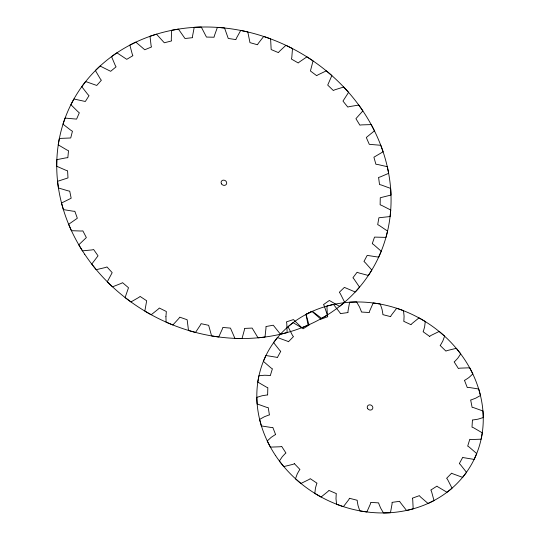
<?xml version="1.0" encoding="UTF-8"?>
<svg xmlns="http://www.w3.org/2000/svg" width="540" height="540" viewBox="0 0 540 540"><rect width="100%" height="100%" fill="white"/><g stroke="black" fill="none" stroke-linecap="round" stroke-linejoin="round"><path stroke-width="0.81" d="M429.678 336.427L423.097 331.736A18.718 16.416 28.6 0 0 423.488 330.824L424.622 326.889L425.27 321.516L419.02 317.878L412 323.561A19.501 17.105 28.6 0 0 411.062 324.729L403.718 321.314A18.623 16.335 28.6 0 0 403.893 320.321L404.082 316.163L403.502 310.655L396.711 308.232L391.284 315.286A19.535 17.131 28.6 0 0 390.643 316.636L382.867 314.651A18.731 16.43 28.6 0 0 382.813 313.625L382.064 309.427L380.268 304.027L373.241 302.92L369.637 311.047A21.283 18.671 28.6 0 0 369.468 311.783A17.786 15.599 28.6 0 0 369.333 312.518L361.456 312.046A18.698 16.396 28.6 0 0 361.172 311.033L359.512 306.97L356.589 301.921L349.63 302.184L348.01 311.013A19.528 17.131 28.6 0 0 348.05 312.552L340.423 313.612A18.704 16.402 28.6 0 0 339.923 312.653L333.497 304.425L326.909 306.045L327.348 315.198A19.562 17.159 28.6 0 0 327.726 316.73L320.679 319.282A18.724 16.423 28.6 0 0 319.984 318.418L312.005 311.432L306.072 314.334L308.549 323.42A19.494 17.098 28.6 0 0 309.258 324.878L303.095 328.799A18.63 16.342 28.6 0 0 302.238 328.07L293.045 322.637L288.029 326.7L292.437 335.306A19.501 17.105 28.6 0 0 293.443 336.629L288.434 341.759A18.684 16.389 28.6 0 0 287.456 341.199L277.452 337.547L273.578 342.59L279.713 350.352A20.338 17.84 28.6 0 0 280.76 351.297L277.344 357.595A18.677 16.382 28.6 0 0 276.284 357.217L265.91 355.509L263.338 361.321L270.945 367.895A19.521 17.125 28.6 0 0 272.396 368.78L270.304 375.604A18.684 16.389 28.6 0 0 269.204 375.435L264.695 375.233L258.91 375.745L257.762 382.064L266.504 387.16A20.365 17.861 28.6 0 0 267.827 387.673L267.624 395.003A18.724 16.423 28.6 0 0 266.537 395.05L262.184 395.726L256.777 397.373L257.094 403.92L266.584 407.315A19.548 17.145 28.6 0 0 268.238 407.612L269.42 414.95A18.677 16.382 28.6 0 0 268.387 415.213L264.384 416.738L259.585 419.432L261.36 425.925L271.195 427.478A19.535 17.138 28.6 0 0 272.835 427.451L275.609 434.572A18.657 16.362 28.6 0 0 274.685 435.031L271.202 437.339L267.226 440.978L270.378 447.127L280.118 446.769A19.487 17.098 28.6 0 0 281.684 446.418L285.93 453.006A18.569 16.288 28.6 0 0 285.154 453.647L282.339 456.631L279.362 461.052L283.75 466.594L292.977 464.339A19.528 17.125 28.6 0 0 294.388 463.685M294.388 463.685L299.923 469.449A18.61 16.328 28.6 0 0 299.329 470.245L297.31 473.783L295.454 478.784L300.895 483.482L309.197 479.419A20.392 17.888 28.6 0 0 310.21 478.649L316.987 483.185A18.63 16.342 28.6 0 0 316.589 484.096L315.461 488.032L314.813 493.398L321.064 497.043L328.084 491.36A20.365 17.867 28.6 0 0 328.874 490.394L336.366 493.607A18.63 16.342 28.6 0 0 336.191 494.6L335.995 498.757L336.582 504.259L343.373 506.689L348.8 499.628A19.508 17.111 28.6 0 0 349.434 498.278L357.217 500.27A18.65 16.355 28.6 0 0 357.271 501.296L358.02 505.494L359.815 510.894L366.842 511.994L370.447 503.874A19.521 17.118 28.6 0 0 370.751 502.396L378.628 502.875A18.644 16.355 28.6 0 0 378.911 503.888L380.572 507.944L383.495 513L390.454 512.737L392.074 503.901A19.501 17.105 28.6 0 0 392.033 502.369L399.661 501.309A18.698 16.402 28.6 0 0 400.16 502.268L406.586 510.496L413.174 508.876L412.736 499.716A19.521 17.125 28.6 0 0 412.351 498.19L419.405 495.639A19.521 17.125 28.6 0 0 420.464 496.921L428.078 503.489L434.012 500.587L431.534 491.501A19.487 17.091 28.6 0 0 430.826 490.043L436.988 486.115A18.63 16.342 28.6 0 0 437.846 486.844L447.039 492.284L452.048 488.221L447.647 479.608A19.501 17.105 28.6 0 0 446.641 478.292L451.643 473.162A18.684 16.389 28.6 0 0 452.628 473.722L462.632 477.374L466.506 472.331L460.364 464.569A20.345 17.847 28.6 0 0 459.324 463.617L462.74 457.326A18.718 16.423 28.6 0 0 463.799 457.697L474.174 459.412L476.746 453.6L469.139 447.026A19.494 17.098 28.6 0 0 467.687 446.141L469.78 439.317A19.528 17.125 28.6 0 0 471.433 439.546L481.174 439.175L482.321 432.857L473.58 427.761A19.575 17.165 28.6 0 0 471.994 427.154L472.46 419.918A18.657 16.362 28.6 0 0 473.546 419.863L477.9 419.195L483.307 417.548L482.99 411.001L473.492 407.599A20.351 17.854 28.6 0 0 472.115 407.349L470.664 399.971A18.677 16.382 28.6 0 0 471.69 399.708L475.7 398.183L480.499 395.483L478.724 388.996L468.889 387.437A19.541 17.145 28.6 0 0 467.249 387.47L464.474 380.349A18.711 16.409 28.6 0 0 465.392 379.89L468.882 377.582L472.858 373.943L469.706 367.794L459.965 368.152A19.541 17.138 28.6 0 0 458.399 368.503L454.154 361.915A18.738 16.436 28.6 0 0 454.93 361.274L457.738 358.283L460.721 353.869L456.327 348.32L447.107 350.582A20.405 17.901 28.6 0 0 445.925 351.121L440.154 345.472A18.765 16.457 28.6 0 0 440.755 344.675L442.766 341.138L444.629 336.137L439.189 331.439L430.886 335.502A19.535 17.131 28.6 0 0 429.678 336.427M165.922 316.703L166.104 322.151L172.847 324.986L178.774 318.539A40.763 35.755 28.6 0 0 179.746 317.156L187.144 319.748L188.507 330.473L195.507 332.451L200.313 325.188A40.797 35.782 28.6 0 0 201.049 323.676L208.649 325.316L211.592 335.927L218.714 337L222.311 329.069A40.743 35.741 28.6 0 0 222.804 327.456L230.459 328.111L234.92 338.398L242.028 338.546L244.337 330.102A40.831 35.816 28.6 0 0 244.573 328.415L252.14 328.077L258.032 337.838L264.985 337.061L265.97 328.273A40.804 35.789 28.6 0 0 265.943 326.538L273.267 325.215L280.483 334.26L287.138 332.572L286.781 323.602A40.723 35.721 28.6 0 0 286.497 321.867L293.436 319.579L301.826 327.733L308.07 325.168L306.369 316.197A40.804 35.795 28.6 0 0 305.829 314.483L312.255 311.276L321.658 318.384L327.355 314.996L324.351 306.194A40.682 35.687 28.6 0 0 323.568 304.54L329.346 300.476L339.586 306.396L344.628 302.245L340.375 293.78A40.797 35.782 28.6 0 0 339.37 292.221L344.392 287.388L355.266 292.005L359.552 287.165L354.139 279.214A40.75 35.741 28.6 0 0 352.917 277.776L357.089 272.255A40.905 35.876 28.6 0 0 358.877 272.936L368.381 275.481L371.837 270.061L365.364 262.771A40.838 35.822 28.6 0 0 363.96 261.482L367.193 255.386L378.689 257.155L381.247 251.255L373.835 244.762A40.831 35.816 28.6 0 0 372.276 243.655L374.51 237.101L385.985 237.384L387.585 231.113L379.39 225.551A40.669 35.674 28.6 0 0 377.696 224.64L378.898 217.762L390.123 216.547L390.744 210.033L381.915 205.511A40.635 35.64 28.6 0 0 380.133 204.815L380.268 197.735L391.027 195.048L390.656 188.419L381.368 185.024A40.784 35.775 28.6 0 0 379.526 184.559L378.587 177.424A40.858 35.836 28.6 0 0 380.308 176.911L388.679 173.32L387.315 166.698L377.757 164.491A40.77 35.761 28.6 0 0 375.887 164.261L373.903 157.208L383.123 151.767L380.801 145.287L369.293 144.328L366.296 137.498L374.47 130.822L371.23 124.605L361.672 124.889A40.797 35.789 28.6 0 0 359.863 125.145L355.921 118.665L362.88 110.882L358.789 105.057L349.515 106.589A40.817 35.802 28.6 0 0 347.794 107.082L342.974 101.075L348.59 92.347L343.724 87.021L334.915 89.775A40.898 35.876 28.6 0 0 333.308 90.491L327.706 85.084L331.871 75.566L326.329 70.848L318.154 74.763A40.628 35.633 28.6 0 0 316.697 75.695L310.426 70.99L313.051 60.878L306.936 56.849L299.558 61.857A40.75 35.741 28.6 0 0 298.276 62.984L291.452 59.069A40.838 35.816 28.6 0 0 291.803 57.402L292.498 48.559L285.93 45.306L279.49 51.307A40.784 35.775 28.6 0 0 278.411 52.61L271.168 49.559L270.608 38.853L263.716 36.437L258.343 43.308A40.615 35.627 28.6 0 0 257.486 44.759L249.966 42.64L247.806 31.948L240.732 30.416L236.52 38.03A40.797 35.789 28.6 0 0 235.899 39.602L228.251 38.448L224.546 27.972L217.411 27.358L214.454 35.566A40.831 35.816 28.6 0 0 214.083 37.226L206.456 37.064L201.265 27.014L194.225 27.331L192.571 35.971A40.757 35.748 28.6 0 0 192.463 37.685L184.997 38.516L178.429 29.093L171.612 30.321L171.295 39.224A40.689 35.687 28.6 0 0 171.45 40.966L164.302 42.775L156.478 34.155L150.012 36.281L151.045 45.279A40.682 35.681 28.6 0 0 151.457 47.007L144.761 49.761L135.837 42.113L129.857 45.097L132.219 54.007A40.547 35.566 28.6 0 0 132.874 55.694L126.758 59.333L116.917 52.805L111.53 56.585L115.169 65.239A40.838 35.822 28.6 0 0 116.066 66.852L110.653 71.314L100.069 66.028L95.391 70.531L100.238 78.759A40.838 35.822 28.6 0 0 101.358 80.264L96.748 85.455L85.637 81.527L81.756 86.663L87.716 94.304A40.709 35.708 28.6 0 0 89.033 95.675L85.32 101.493L73.899 98.989L70.882 104.666L77.841 111.571A40.648 35.66 28.6 0 0 79.333 112.772L76.585 119.117L65.077 118.085L62.991 124.186L70.814 130.228A40.736 35.735 28.6 0 0 72.441 131.24L70.72 137.977L59.346 138.442L58.226 144.848L66.764 149.904A40.716 35.714 28.6 0 0 68.506 150.707L67.838 157.707A40.73 35.728 28.6 0 0 66.002 157.856L56.815 159.658L56.693 166.246L65.772 170.215A40.898 35.876 28.6 0 0 67.588 170.802L67.993 177.923L57.537 181.325L58.408 187.967L67.858 190.775A40.838 35.822 28.6 0 0 69.721 191.126L71.179 198.234L61.499 203.02L63.349 209.588L72.981 211.174A40.642 35.654 28.6 0 0 74.844 211.288L77.342 218.248L68.627 224.323L71.415 230.688L81.041 231.026A40.73 35.728 28.6 0 0 82.877 230.891L86.353 237.566L78.773 244.816L82.445 250.85L91.881 249.932A40.723 35.721 28.6 0 0 93.65 249.561L98.044 255.818L91.739 264.094L96.228 269.69L105.293 267.536A40.655 35.66 28.6 0 0 106.961 266.929L112.185 272.653L107.285 281.799L112.502 286.834L121.014 283.487A40.648 35.654 28.6 0 0 122.546 282.663L128.5 287.732L125.098 297.567L130.936 301.954L138.733 297.479A40.838 35.822 28.6 0 0 140.11 296.447L146.671 300.773L144.828 311.108L151.186 314.759L158.112 309.238A40.757 35.748 28.6 0 0 159.3 308.023L166.347 311.513L165.922 316.703M221.488 183.877A2.902 2.545 28.6 0 0 226.382 184.262A2.902 2.545 28.6 0 0 223.823 180.137A2.902 2.545 28.6 0 0 221.488 183.877M84.719 254.273A171.774 150.667 28.6 0 0 373.687 266.828A171.774 150.667 28.6 0 0 213.293 27.169A171.774 150.667 28.6 0 0 84.719 254.273M275.535 455.537A116.343 102.047 28.6 0 0 471.299 464.738A116.343 102.047 28.6 0 0 363.285 302.103A116.343 102.047 28.6 0 0 275.535 455.537M367.632 408.577A2.902 2.545 28.6 0 0 372.519 408.962A2.902 2.545 28.6 0 0 369.968 404.838A2.902 2.545 28.6 0 0 367.632 408.577"/></g></svg>
